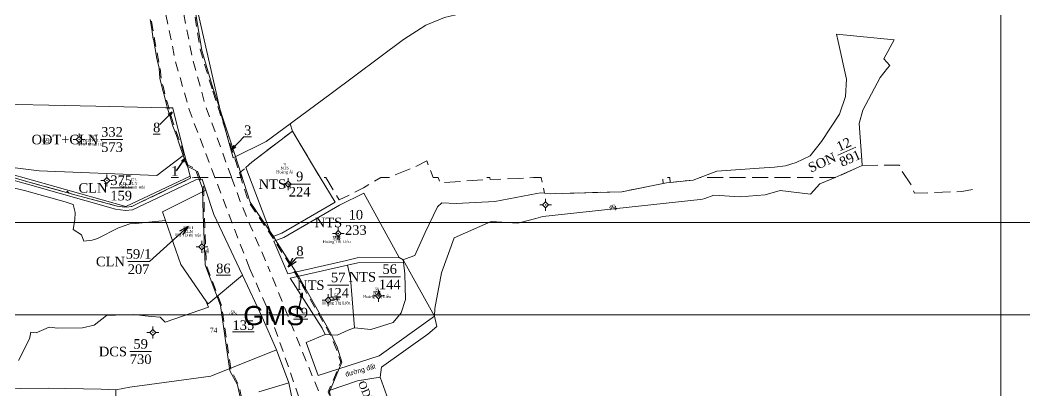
# Model space of a CAD drawing. Header units: metres. Extents: x 548334 to 554281, y 1836929 to 1842487.
# Drawn here: x 551520.8 to 551730.9, y 1839455.4 to 1839532.8 of the extents above; entities that cross this region are included whole.
import ezdxf
from ezdxf.enums import TextEntityAlignment as Align

# ---------------------------------------------------------------- set-up
doc = ezdxf.new("R2010")
doc.units = ezdxf.units.M
doc.header["$MEASUREMENT"] = 0
doc.header["$XCLIPFRAME"] = 0
doc.linetypes.add('DGN Style 2', pattern=[3.355162, 2.013097, -1.342065])
doc.linetypes.add('DGN Style 3', pattern=[4.697227, 3.355162, -1.342065])
for name, color, linetype, lineweight in [('Level 1', 7, 'Continuous', 0), ('Level 10', 7, 'Continuous', 0), ('Level 11', 7, 'Continuous', 0), ('Level 13', 7, 'Continuous', 0), ('Level 15', 7, 'Continuous', 0), ('Level 2', 7, 'Continuous', 0), ('Level 20', 7, 'Continuous', 0), ('Level 22', 7, 'Continuous', 0), ('Level 25', 7, 'Continuous', 0), ('Level 28', 7, 'Continuous', 0), ('Level 30', 7, 'Continuous', 0), ('Level 31', 7, 'Continuous', 0), ('Level 33', 7, 'Continuous', 0), ('Level 34', 7, 'Continuous', 0), ('Level 4', 7, 'Continuous', 0), ('Level 5', 7, 'Continuous', 0)]:
    doc.layers.add(name, color=color, linetype=linetype, lineweight=lineweight)
doc.styles.add('Style-Times New Roman', font='times.ttf')
doc.styles.add('Style-VHarial', font='VHarial.shx')
doc.styles.add('Style-Vnarial', font='Vnarial.shx')
doc.styles.add('Style-Vntime', font='Vntime.shx')
doc.dimstyles.get("Standard").update_dxf_attribs({"dimtxt": 0.18, "dimasz": 0.18, "dimexe": 0.18, "dimexo": 0.0625, "dimgap": 0.09, "dimtad": 0, "dimtih": 1, "dimtoh": 1, "dimdec": 4, "dimzin": 0, "dimdsep": 46, "dimtxsty": 'Standard', "dimcen": 0.09, "dimadec": 0, "dimazin": 0, "dimtfac": 1, "dimtdec": 4, "dimtofl": 0, "dimtmove": 0, "dimatfit": 3, "dimfxl": 1, "dimtolj": 1, "dimtzin": 0, "dimarcsym": 0})
picture_1 = doc.add_image_def('image4.tif', size_in_pixel=(20000, 20000))
picture_2 = doc.add_image_def('image55.tif', size_in_pixel=(20000, 20000))
picture_3 = doc.add_image_def('image59.tif', size_in_pixel=(20000, 20000))

# ---------------------------------------------------------------- blocks, each defined once
blk = doc.blocks.new('TerminatorOpen_0.5')
at = {"color": 0, "linetype": 'ByBlock', "lineweight": -2}
for q in [(-1, 0.25), (-1, 0), (-1, -0.25)]:
    blk.add_line((0, 0), q, dxfattribs=at)
blk = doc.blocks.new('CENTRD')
at = {"layer": 'Level 11', "linetype": 'Continuous', "lineweight": 0}
h = blk.add_hatch(color=1, dxfattribs=at)
edge = h.paths.add_edge_path()
edge.add_arc((0, 0), 1.5, 0, 360)
at = {"layer": 'Level 11', "color": 1, "linetype": 'Continuous', "lineweight": 0}
for p, q in [((-6.25, 0), (-12.5, 0)), ((0, 6.25), (-6.25, 0)), ((-6.25, 0), (0, -6.25)), ((0, 12.5), (0, 6.25)), ((6.25, 0), (0, 6.25)), ((0, -6.25), (6.25, 0)), ((12.5, 0), (6.25, 0)), ((0, -6.25), (0, -12.5))]:
    blk.add_line(p, q, dxfattribs=at)
blk = doc.blocks.new('N_THUA_9')
at = {"layer": 'Level 13', "color": 7, "linetype": 'Continuous', "lineweight": 0}
blk.add_line((4.609066, 0), (9.143066, 0), dxfattribs=at)
at = {"layer": 'Level 13', "color": 5, "linetype": 'Continuous', "lineweight": 0, "style": 'Style-Vntime'}
blk.add_text('332', height=2, dxfattribs=at).set_placement((6.876066, 1.6), align=Align.MIDDLE_CENTER)
at = {"layer": 'Level 2', "color": 3, "linetype": 'Continuous', "lineweight": 0, "style": 'Style-Vntime'}
blk.add_text('ODT+CLN', height=2, dxfattribs=at).set_placement((4.009066, 0), align=Align.MIDDLE_RIGHT)
at = {"layer": 'Level 4', "color": 1, "linetype": 'Continuous', "lineweight": 0, "style": 'Style-Vntime'}
blk.add_text('573', height=2, dxfattribs=at).set_placement((6.876066, -1.6), align=Align.MIDDLE_CENTER)
blk = doc.blocks.new('N_THUA_11')
at = {"layer": 'Level 13', "color": 7, "linetype": 'Continuous', "lineweight": 0}
blk.add_line((0.865417, 0), (5.415417, 0), dxfattribs=at)
at = {"layer": 'Level 13', "color": 5, "linetype": 'Continuous', "lineweight": 0, "style": 'Style-Vntime'}
blk.add_text('375', height=2, dxfattribs=at).set_placement((3.140417, 1.6), align=Align.MIDDLE_CENTER)
at = {"layer": 'Level 2', "color": 3, "linetype": 'Continuous', "lineweight": 0, "style": 'Style-Vntime'}
blk.add_text('CLN', height=2, dxfattribs=at).set_placement((0.265417, 0), align=Align.MIDDLE_RIGHT)
at = {"layer": 'Level 4', "color": 1, "linetype": 'Continuous', "lineweight": 0, "style": 'Style-Vntime'}
blk.add_text('159', height=2, dxfattribs=at).set_placement((3.140417, -1.6), align=Align.MIDDLE_CENTER)
blk = doc.blocks.new('N_THUA_12')
at = {"layer": 'Level 13', "color": 7, "linetype": 'Continuous', "lineweight": 0}
blk.add_line((0.153885, 0), (4.679885, 0), dxfattribs=at)
at = {"layer": 'Level 13', "color": 5, "linetype": 'Continuous', "lineweight": 0, "style": 'Style-Vntime'}
blk.add_text('9', height=2, dxfattribs=at).set_placement((2.416885, 1.6), align=Align.MIDDLE_CENTER)
at = {"layer": 'Level 2', "color": 3, "linetype": 'Continuous', "lineweight": 0, "style": 'Style-Vntime'}
blk.add_text('NTS', height=2, dxfattribs=at).set_placement((-0.446115, 0), align=Align.MIDDLE_RIGHT)
at = {"layer": 'Level 4', "color": 1, "linetype": 'Continuous', "lineweight": 0, "style": 'Style-Vntime'}
blk.add_text('224', height=2, dxfattribs=at).set_placement((2.416885, -1.6), align=Align.MIDDLE_CENTER)
blk = doc.blocks.new('N_THUA_13')
at = {"layer": 'Level 13', "color": 7, "linetype": 'Continuous', "lineweight": 0}
blk.add_line((0.528608, 0), (5.062608, 0), dxfattribs=at)
at = {"layer": 'Level 13', "color": 5, "linetype": 'Continuous', "lineweight": 0, "style": 'Style-Vntime'}
blk.add_text('10', height=2, dxfattribs=at).set_placement((2.795608, 1.6), align=Align.MIDDLE_CENTER)
at = {"layer": 'Level 2', "color": 3, "linetype": 'Continuous', "lineweight": 0, "style": 'Style-Vntime'}
blk.add_text('NTS', height=2, dxfattribs=at).set_placement((-0.071392, 0), align=Align.MIDDLE_RIGHT)
at = {"layer": 'Level 4', "color": 1, "linetype": 'Continuous', "lineweight": 0, "style": 'Style-Vntime'}
blk.add_text('233', height=2, dxfattribs=at).set_placement((2.795608, -1.6), align=Align.MIDDLE_CENTER)
blk = doc.blocks.new('N_THUA_14')
at = {"layer": 'Level 13', "color": 7, "linetype": 'Continuous', "lineweight": 0}
blk.add_line((0.917461, 0.411388), (4.702376, 2.108539), dxfattribs=at)
at = {"layer": 'Level 13', "color": 5, "linetype": 'Continuous', "lineweight": 0, "style": 'Style-Vntime'}
blk.add_text('12', height=2, rotation=24.151396, dxfattribs=at).set_placement((2.15528, 2.719912), align=Align.MIDDLE_CENTER)
at = {"layer": 'Level 2', "color": 3, "linetype": 'Continuous', "lineweight": 0, "style": 'Style-Vntime'}
blk.add_text('SON', height=2, rotation=24.151396, dxfattribs=at).set_placement((0.369981, 0.165899), align=Align.MIDDLE_RIGHT)
at = {"layer": 'Level 4', "color": 1, "linetype": 'Continuous', "lineweight": 0, "style": 'Style-Vntime'}
blk.add_text('891', height=2, rotation=24.151396, dxfattribs=at).set_placement((3.464557, -0.199984), align=Align.MIDDLE_CENTER)
blk = doc.blocks.new('N_THUA_15')
at = {"layer": 'Level 13', "color": 7, "linetype": 'Continuous', "lineweight": 0}
blk.add_line((0.536608, 0), (5.062608, 0), dxfattribs=at)
at = {"layer": 'Level 13', "color": 5, "linetype": 'Continuous', "lineweight": 0, "style": 'Style-Vntime'}
blk.add_text('56', height=2, dxfattribs=at).set_placement((2.799608, 1.6), align=Align.MIDDLE_CENTER)
at = {"layer": 'Level 2', "color": 3, "linetype": 'Continuous', "lineweight": 0, "style": 'Style-Vntime'}
blk.add_text('NTS', height=2, dxfattribs=at).set_placement((-0.063392, 0), align=Align.MIDDLE_RIGHT)
at = {"layer": 'Level 4', "color": 1, "linetype": 'Continuous', "lineweight": 0, "style": 'Style-Vntime'}
blk.add_text('144', height=2, dxfattribs=at).set_placement((2.799608, -1.6), align=Align.MIDDLE_CENTER)
blk = doc.blocks.new('N_THUA_16')
at = {"layer": 'Level 13', "color": 7, "linetype": 'Continuous', "lineweight": 0}
blk.add_line((0.536608, 0), (5.062608, 0), dxfattribs=at)
at = {"layer": 'Level 13', "color": 5, "linetype": 'Continuous', "lineweight": 0, "style": 'Style-Vntime'}
blk.add_text('57', height=2, dxfattribs=at).set_placement((2.799608, 1.6), align=Align.MIDDLE_CENTER)
at = {"layer": 'Level 2', "color": 3, "linetype": 'Continuous', "lineweight": 0, "style": 'Style-Vntime'}
blk.add_text('NTS', height=2, dxfattribs=at).set_placement((-0.063392, 0), align=Align.MIDDLE_RIGHT)
at = {"layer": 'Level 4', "color": 1, "linetype": 'Continuous', "lineweight": 0, "style": 'Style-Vntime'}
blk.add_text('124', height=2, dxfattribs=at).set_placement((2.799608, -1.6), align=Align.MIDDLE_CENTER)
blk = doc.blocks.new('N_THUA_17')
at = {"layer": 'Level 13', "color": 7, "linetype": 'Continuous', "lineweight": 0}
blk.add_line((0.690706, 0), (5.216706, 0), dxfattribs=at)
at = {"layer": 'Level 13', "color": 5, "linetype": 'Continuous', "lineweight": 0, "style": 'Style-Vntime'}
blk.add_text('59', height=2, dxfattribs=at).set_placement((2.953706, 1.6), align=Align.MIDDLE_CENTER)
at = {"layer": 'Level 2', "color": 3, "linetype": 'Continuous', "lineweight": 0, "style": 'Style-Vntime'}
blk.add_text('DCS', height=2, dxfattribs=at).set_placement((0.090706, 0), align=Align.MIDDLE_RIGHT)
at = {"layer": 'Level 4', "color": 1, "linetype": 'Continuous', "lineweight": 0, "style": 'Style-Vntime'}
blk.add_text('730', height=2, dxfattribs=at).set_placement((2.953706, -1.6), align=Align.MIDDLE_CENTER)
blk = doc.blocks.new('N_THUA_19')
at = {"layer": 'Level 13', "color": 7, "linetype": 'Continuous', "lineweight": 0}
blk.add_line((3.128968, 1.30756), (6.487509, 2.711056), dxfattribs=at)
at = {"layer": 'Level 13', "color": 5, "linetype": 'Continuous', "lineweight": 0, "style": 'Style-Vntime'}
blk.add_text('70', height=1.6, rotation=22.679492, dxfattribs=at).set_placement((4.314702, 3.190334), align=Align.MIDDLE_CENTER)
at = {"layer": 'Level 2', "color": 3, "linetype": 'Continuous', "lineweight": 0, "style": 'Style-Vntime'}
blk.add_text('ODT+CLN', height=1.6, rotation=22.679492, dxfattribs=at).set_placement((2.686084, 1.122484), align=Align.MIDDLE_RIGHT)
at = {"layer": 'Level 4', "color": 1, "linetype": 'Continuous', "lineweight": 0, "style": 'Style-Vntime'}
blk.add_text('255', height=1.6, rotation=22.679492, dxfattribs=at).set_placement((5.301776, 0.828283), align=Align.MIDDLE_CENTER)
blk = doc.blocks.new('N_THUA_52')
at = {"layer": 'Level 13', "color": 7, "linetype": 'Continuous', "lineweight": 0}
blk.add_line((0.528608, 0), (5.062608, 0), dxfattribs=at)
at = {"layer": 'Level 13', "color": 5, "linetype": 'Continuous', "lineweight": 0, "style": 'Style-Vntime'}
blk.add_text('59/1', height=2, dxfattribs=at).set_placement((2.795608, 1.6), align=Align.MIDDLE_CENTER)
at = {"layer": 'Level 2', "color": 3, "linetype": 'Continuous', "lineweight": 0, "style": 'Style-Vntime'}
blk.add_text('CLN', height=2, dxfattribs=at).set_placement((-0.071392, 0), align=Align.MIDDLE_RIGHT)
at = {"layer": 'Level 4', "color": 1, "linetype": 'Continuous', "lineweight": 0, "style": 'Style-Vntime'}
blk.add_text('207', height=2, dxfattribs=at).set_placement((2.795608, -1.6), align=Align.MIDDLE_CENTER)

msp = doc.modelspace()

# ---------------------------------------------------------------- linework, layer by layer
at = {"layer": 'Level 1', "color": 1, "linetype": 'DGN Style 2'}
msp.add_line((551561.070027, 1839517.990775), (551564.171596, 1839508.597432), dxfattribs=at)
at = {"layer": 'Level 1', "color": 1, "linetype": 'DGN Style 2', "flags": 128}
for points in [[(551560.7046, 1839827.5471), (551559.7354, 1839829.2966), (551558.7661, 1839831.0459), (551557.7969, 1839832.7955), (551556.9473, 1839834.3289), (551556.4492, 1839836.3393), (551553.3145, 1839841.9972), (551552.6566, 1839843.2153), (551551.82, 1839844.8614), (551551.0122, 1839846.5699), (551550.8666, 1839848.5125), (551550.1968, 1839850.1678), (551549.6339, 1839851.6741), (551549.559, 1839851.8835), (551548.9711, 1839853.6148), (551548.4525, 1839855.3682), (551547.9648, 1839857.1285), (551547.5277, 1839858.9018), (551547.4861, 1839859.0829), (551547.1408, 1839860.6902), (551546.8054, 1839862.487), (551546.5295, 1839864.2417), (551545.5048, 1839865.9646), (551545.3171, 1839867.858), (551545.1872, 1839869.7031), (551545.1537, 1839870.3609), (551545.1101, 1839871.5539), (551545.0847, 1839873.4915), (551546.5647, 1839875.2976), (551546.6207, 1839876.6578), (551546.6388, 1839876.9296), (551546.6444, 1839877.0283), (551546.7581, 1839879.025), (551546.872, 1839881.0237), (551547.017, 1839883.0187), (551547.283, 1839887.6866), (551547.5924, 1839896.1628), (551547.7063, 1839898.1621), (551547.8052, 1839899.8992), (551547.9338, 1839902.1557), (551548.16, 1839906.1282), (551547.9372, 1839908.1441), (551548.0522, 1839910.1618), (551548.1659, 1839912.1586), (551548.1946, 1839912.6608), (551548.2917, 1839913.8448), (551548.5163, 1839915.4352), (551549.0962, 1839916.9258), (551549.5148, 1839918.417), (551550.0379, 1839919.8943), (551550.3343, 1839920.6149), (551550.6627, 1839921.3434), (551551.3189, 1839922.5172), (551551.4253, 1839922.7107), (551552.3056, 1839924.1781), (551538.449, 1839923.1942), (551538.0448, 1839922.053), (551537.407, 1839919.7804), (551537.1277, 1839917.4229), (551536.7965, 1839915.0765), (551536.6516, 1839913.3122), (551536.6234, 1839912.8161), (551536.5096, 1839910.8193), (551536.3952, 1839908.8107), (551536.091, 1839906.8247), (551535.9779, 1839904.8399), (551535.8642, 1839902.8431), (551535.7504, 1839900.8464), (551535.7357, 1839900.5868), (551535.6367, 1839898.8496), (551535.5228, 1839896.8502), (551534.8654, 1839888.3939), (551534.7131, 1839885.7209), (551534.5997, 1839883.7299), (551534.5797, 1839881.7278), (551534.4656, 1839879.7252), (551534.3519, 1839877.7285), (551534.3463, 1839877.6308), (551534.3337, 1839877.3078), (551534.2583, 1839875.4783), (551532.1367, 1839873.3187), (551532.1645, 1839871.1981), (551532.217, 1839869.7668), (551532.257, 1839868.9811), (551532.4128, 1839866.7648), (551532.6358, 1839864.5158), (551532.2041, 1839862.2111), (551532.546, 1839860.0359), (551532.9573, 1839857.8324), (551533.3813, 1839855.859), (551533.4309, 1839855.6434), (551533.9677, 1839853.4657), (551534.5364, 1839851.4123), (551537.4882, 1839850.0109), (551538.2224, 1839847.8489), (551538.3092, 1839847.6062), (551538.9788, 1839845.8144), (551539.7733, 1839843.8512), (551541.5452, 1839842.271), (551542.4849, 1839840.2836), (551543.4565, 1839838.3718), (551544.221, 1839836.9562), (551544.4628, 1839836.52), (551547.3292, 1839831.3462), (551549.649, 1839830.345), (551553.7141, 1839823.0077), (551560.7346, 1839802.0441), (551559.2583, 1839799.9542), (551559.4306, 1839798.2221), (551559.554, 1839796.4271), (551559.5562, 1839796.3867), (551559.6252, 1839794.5518), (551559.6377, 1839792.7225), (551559.7183, 1839790.8803), (551559.6171, 1839789.0334), (551559.5046, 1839787.6577), (551559.4579, 1839787.1584), (551559.2721, 1839785.17), (551559.1319, 1839783.1743), (551558.9454, 1839781.1801), (551558.7611, 1839779.2081), (551559.1516, 1839772.842), (551557.4049, 1839757.1608), (551556.7085, 1839746.2273), (551555.3855, 1839735.0083), (551554.1642, 1839721.6168), (551552.9189, 1839708.4353), (551552.0936, 1839699.574), (551551.9212, 1839697.6812), (551551.7477, 1839695.6681), (551551.6003, 1839693.6518), (551551.4467, 1839691.635), (551551.3033, 1839689.6184), (551551.2315, 1839688.5495), (551551.1701, 1839687.6027), (551551.0649, 1839685.5837), (551550.9517, 1839683.5642), (551550.9037, 1839682.6458), (551550.8492, 1839681.556), (551550.9237, 1839679.5293), (551550.8406, 1839677.5019), (551550.6246, 1839667.2072), (551549.2239, 1839650.5265), (551547.7793, 1839612.9993), (551547.1855, 1839577.9239), (551546.5806, 1839573.5396), (551546.5726, 1839572.9275), (551546.8937, 1839569.4361), (551547.1269, 1839559.7047), (551548.1038, 1839537.1236), (551547.9734, 1839535.0353), (551548.2511, 1839533.0098), (551548.5613, 1839530.9657), (551548.9008, 1839528.9251), (551548.9058, 1839528.8963), (551549.269, 1839526.8916), (551549.6665, 1839524.8626), (551550.0963, 1839522.8232), (551550.2824, 1839520.7436), (551550.7634, 1839518.7458), (551551.2771, 1839516.7388), (551551.662, 1839515.3083), (551551.8191, 1839514.7403), (551552.3901, 1839512.7483), (551552.9875, 1839510.7712), (551553.7122, 1839508.8287), (551554.3692, 1839506.8592), (551555.0523, 1839504.9051), (551555.7635, 1839502.9603), (551555.9107, 1839502.5688), (551557.7557, 1839501.6627), (551559.2199, 1839497.788), (551559.321, 1839492.237), (551559.727, 1839481.8083), (551559.8012, 1839481.6122), (551562.9187, 1839473.3004), (551564.9021, 1839459.6796), (551566.4808, 1839456.7788), (551567.1612, 1839453.6051), (551572.9452, 1839450.6023), (551573.686, 1839448.642), (551574.5869, 1839446.2575), (551575.0606, 1839444.9806), (551575.6881, 1839443.2111), (551576.2576, 1839441.5159), (551578.3097, 1839440.1844), (551578.8812, 1839438.2748), (551579.3963, 1839436.4431), (551579.5256, 1839435.964), (551579.8814, 1839434.6013), (551580.3352, 1839432.753), (551580.7561, 1839430.9073), (551581.3042, 1839429.0761), (551581.6677, 1839427.1943), (551581.9978, 1839425.3178), (551582.0757, 1839424.8471), (551582.3171, 1839423.3664), (551582.961, 1839419.4186)], [(551557.27391, 1839569.247741), (551556.878288, 1839559.556616), (551555.794235, 1839559.498743), (551556.363087, 1839539.594904), (551558.535139, 1839526.47367), (551561.072166, 1839517.983971)], [(551586.661937, 1839451.407237), (551585.955037, 1839453.278137), (551585.21271, 1839455.24252), (551587.828967, 1839461.441905), (551586.829125, 1839464.467656), (551585.503981, 1839467.446847), (551578.779313, 1839479.275362), (551573.933668, 1839486.925551), (551573.846878, 1839487.155093), (551568.643402, 1839494.751259), (551565.44762, 1839504.71549), (551564.1717, 1839508.597115)]]:
    msp.add_lwpolyline(points, dxfattribs=at)
at = {"layer": 'Level 10', "color": 7, "linetype": 'Continuous', "lineweight": 0}
for p, q in [((551577.236, 1839511.1919), (551577.73, 1839509.65)), ((551555.1818, 1839504.8137), (551556.338, 1839500.2791)), ((551600.05, 1839483.3), (551600.89, 1839482.81)), ((551600.89, 1839482.81), (551600.95, 1839482.31)), ((551607.41, 1839471.03), (551607.917, 1839468.88))]:
    msp.add_line(p, q, dxfattribs=at)
at = {"layer": 'Level 10', "color": 7, "linetype": 'Continuous', "lineweight": 0, "flags": 128}
for points in [[(551594.6208, 1839578.3368), (551594.63, 1839578.29), (551600.12, 1839579.78), (551604.14, 1839564.61), (551613.25, 1839535.91), (551613.09, 1839534.2), (551609.5, 1839533.37), (551605.61, 1839531.77), (551600.92, 1839528.77), (551585.81, 1839517.52), (551577.81, 1839511.62), (551577.236, 1839511.1919)], [(551564.11, 1839569.061), (551556.54, 1839566.86), (551555.78, 1839562.46), (551556.86, 1839539.49), (551562.85, 1839513.14), (551565.35, 1839504.07), (551572.26, 1839507.48), (551577.236, 1839511.1919)], [(551600.89, 1839482.81), (551601.36, 1839482.99), (551603.33, 1839483.74), (551605.48, 1839488.49), (551608.07, 1839493.87), (551608.99, 1839494.73), (551611.93, 1839494.59), (551620.08, 1839494.96), (551628.83, 1839496.67), (551629.62, 1839496.82), (551630.46, 1839496.73), (551631.59, 1839496.61), (551646.59, 1839497.03), (551655.22, 1839498.76), (551655.96, 1839498.91), (551656.71, 1839498.98), (551661.54, 1839499.45), (551662.98, 1839500), (551666.46, 1839501.33), (551675.31, 1839501.93), (551678.5, 1839502.12), (551680.83, 1839502.44), (551683.07, 1839503.13), (551685.97, 1839504.49), (551688.35, 1839507.53), (551692.13, 1839513.19), (551693.33, 1839516.92), (551693.56, 1839520.51), (551691.81, 1839528.35), (551691.49, 1839529.89), (551703.54, 1839528.74), (551701.37, 1839524.74), (551702.62, 1839523.37), (551702.16, 1839522.79), (551700.61, 1839520.88), (551697, 1839514.03), (551696.18, 1839511.25), (551696.75, 1839503.66), (551696.84, 1839502.52), (551691.22, 1839500), (551688, 1839498.7), (551686.03, 1839496.51), (551679.67, 1839497.25), (551676.57, 1839496.35), (551671.33, 1839495.96), (551665.81, 1839496.29), (551663.95, 1839495.64), (551663.48, 1839495.47), (551662.99, 1839495.37), (551630.07, 1839491.84), (551628.6, 1839491.46), (551624.84, 1839490.46), (551619.25, 1839490.81), (551611.52, 1839487.42), (551608.93, 1839480.12), (551607.47, 1839472.64), (551607.41, 1839471.03)], [(551556.338, 1839500.2791), (551556.45, 1839499.84), (551546.14, 1839494.88), (551544.17, 1839493.97), (551542.97, 1839493.77), (551541.07, 1839494.03), (551532.54, 1839496.3), (551522.93, 1839498.96), (551519.34, 1839500), (551509.98, 1839502.71), (551501.14, 1839505.24), (551500, 1839505.89), (551499.47, 1839506.2), (551497.41, 1839507.81), (551492.5, 1839512.39), (551496.88, 1839521.76), (551509.6502, 1839518.6089), (551510.3, 1839515.46)], [(551510.3, 1839515.46), (551536.6091, 1839514.8685), (551551.22, 1839514.54), (551552.71, 1839514.51), (551552.74, 1839514.39), (551555.1818, 1839504.8137)], [(551577.73, 1839509.65), (551581.71, 1839503), (551583.53, 1839500), (551586.64, 1839494.85), (551575.49, 1839488.36), (551573.48, 1839487.6), (551568, 1839502.06), (551569.23, 1839503.2), (551577.73, 1839509.65)], [(551513.01, 1839502.82), (551524.81, 1839501.38), (551549.39, 1839500.39), (551555.1818, 1839504.8137)], [(551513.01, 1839502.82), (551513.15, 1839502.27), (551542.91, 1839493.95), (551556.338, 1839500.2791)], [(551551.1721, 1839491.0448), (551544.91, 1839490.37), (551543.76, 1839490.31), (551541.38, 1839489.46), (551536.99, 1839487.29), (551535.9, 1839486.88), (551534.1, 1839486.67), (551533.66, 1839488.05), (551531.9, 1839489.15), (551532.23, 1839491.18), (551532.35, 1839492.7), (551531.88, 1839494.37), (551530.25, 1839494.93), (551521.74, 1839497.29), (551511.28, 1839499.68)], [(551517.33, 1839500), (551522.83, 1839498.43), (551540.78, 1839493.41), (551542.83, 1839493.13), (551544.33, 1839493.26), (551546.84, 1839494.4), (551557.57, 1839499.49), (551558.87, 1839499.67), (551559.6404, 1839497.3712)], [(551551.1721, 1839491.0448), (551550.5565, 1839492.7922), (551559.6404, 1839497.3712)], [(551559.6404, 1839497.3712), (551561.34, 1839492.3), (551567.2882, 1839479.6365)], [(551600.05, 1839483.3), (551592.65, 1839496.73), (551587.56, 1839494.23), (551575.93, 1839487.46), (551573.86, 1839486.67), (551576.75, 1839479.87), (551589.07, 1839482.68), (551591.3, 1839483.21), (551600.05, 1839483.3)], [(551551.1721, 1839491.0448), (551554.4273, 1839481.8048), (551559.6441, 1839474.2488)], [(551589.28, 1839481.7), (551591.42, 1839482.211), (551600.95, 1839482.31)], [(551600.95, 1839482.31), (551601.26, 1839479.9), (551601.35, 1839474.54), (551600.49, 1839471.75), (551598.81, 1839469.74), (551594.12, 1839468.24), (551590.68, 1839468.58)], [(551584.61, 1839467.25), (551583.93, 1839468.57), (551577.23, 1839478.95), (551589.28, 1839481.7)], [(551589.28, 1839481.7), (551589.86, 1839479), (551590.68, 1839468.58)], [(551567.2882, 1839479.6365), (551571.42, 1839470.84), (551574.4, 1839463.99), (551560.68, 1839458.52), (551543.73, 1839456.21), (551540.82, 1839455.68), (551537.76, 1839455.79), (551526.71, 1839456.04), (551514.91, 1839455.85)], [(551559.6441, 1839474.2488), (551560.0412, 1839473.6737), (551560.0895, 1839473.6038), (551567.2882, 1839479.6365)], [(551520.47, 1839461.8), (551522.76, 1839466.33), (551523.07, 1839467.72), (551524.17, 1839467.6), (551526.89, 1839468.74), (551528.68, 1839468.53), (551533.87, 1839468.6), (551536.3, 1839469.19), (551538.9, 1839471.18), (551544.52, 1839471.41), (551548.22, 1839470.99), (551550.11, 1839470.83), (551551.15, 1839469.77), (551560.2, 1839472.91), (551559.6441, 1839474.2488)], [(551584.61, 1839467.25), (551580.63, 1839465.55), (551583.14, 1839458.67), (551595.88, 1839462.79), (551607.41, 1839471.03)], [(551584.61, 1839467.25), (551587.09, 1839467.1), (551589.36, 1839468.11), (551590.68, 1839468.58)], [(551570.69, 1839455.22), (551576.98, 1839457.1), (551583.27, 1839426.73)], [(551589.67, 1839435.99), (551585.41, 1839455.5), (551591.32, 1839457.56), (551596.08, 1839458.29), (551598.18, 1839452.44), (551602.68, 1839446.26), (551604.84, 1839442.2)]]:
    msp.add_lwpolyline(points, dxfattribs=at)
at = {"layer": 'Level 22', "color": 1, "linetype": 'DGN Style 2', "flags": 128}
for points in [[(551553.473414, 1839547.431065), (551553.669, 1839544.036), (551554.517, 1839536.601), (551556.844, 1839524.863), (551559.429, 1839515.342), (551565.015456, 1839500)], [(551561.51, 1839500), (551556.14, 1839514.17), (551553.31, 1839524.16), (551550.93, 1839535.8)], [(551568.78, 1839481.06), (551566.03, 1839488.09), (551561.51, 1839500)], [(551565.015456, 1839500), (551566.831, 1839495.014), (551568.899, 1839489.987), (551572.59, 1839481.51)], [(551568.78, 1839481.06), (551573.18, 1839471.12), (551579.46, 1839453.07), (551581.24, 1839447.51)], [(551585.06, 1839449.02), (551583.25, 1839455.21), (551576.64, 1839471.49), (551572.59, 1839481.51)]]:
    msp.add_lwpolyline(points, dxfattribs=at)
at = {"layer": 'Level 30', "color": 1, "linetype": 'Continuous', "flags": 128}
for points in [[(551556.6125, 1839539.619), (551558.7792, 1839526.5301), (551561.1692, 1839518.5324), (551564.4963, 1839508.4102), (551565.6854, 1839504.7927), (551568.8703, 1839494.8624), (551574.0701, 1839487.2716), (551574.1585, 1839487.0378), (551578.9937, 1839479.4041), (551585.7274, 1839467.5597), (551587.0626, 1839464.5579), (551588.0958, 1839461.4312), (551585.4819, 1839455.2374)], [(551566.9414, 1839453.4375), (551566.2439, 1839456.691), (551564.6611, 1839459.5993), (551562.6752, 1839473.2378), (551559.5672, 1839481.5241), (551559.4788, 1839481.7579), (551559.0711, 1839492.2299), (551558.9707, 1839497.7401), (551557.5568, 1839501.4819), (551555.7115, 1839502.3881), (551555.5291, 1839502.8734), (551554.8169, 1839504.8209), (551554.1326, 1839506.7784), (551553.4764, 1839508.7454), (551552.7505, 1839510.6913), (551552.1503, 1839512.6777), (551551.5785, 1839514.6725), (551551.4208, 1839515.2425), (551551.0353, 1839516.6753), (551550.5208, 1839518.6855), (551550.035, 1839520.703), (551549.8486, 1839522.7862), (551549.4215, 1839524.8128), (551549.0233, 1839526.8453), (551548.6596, 1839528.8527), (551548.6543, 1839528.8833), (551548.3144, 1839530.9264), (551548.0037, 1839532.9741)]]:
    msp.add_lwpolyline(points, dxfattribs=at)
at = {"layer": 'Level 31', "color": 3, "linetype": 'Continuous', "lineweight": 0}
for p, q in [((551600.89, 1839482.81), (551607.41, 1839471.03)), ((551574.4, 1839463.99), (551576.98, 1839457.1)), ((551540.84, 1839451.9), (551540.82, 1839455.68))]:
    msp.add_line(p, q, dxfattribs=at)
at = {"layer": 'Level 31', "color": 3, "linetype": 'Continuous', "lineweight": 0, "flags": 128}
for points in [[(551577.73, 1839509.65), (551569.23, 1839503.2), (551568, 1839502.06), (551573.48, 1839487.6), (551575.49, 1839488.36), (551586.64, 1839494.85), (551583.53, 1839500), (551581.71, 1839503), (551577.73, 1839509.65)], [(551584.61, 1839467.25), (551583.93, 1839468.57), (551577.23, 1839478.95), (551589.28, 1839481.7)], [(551596.08, 1839458.29), (551596.34, 1839460.414), (551606.035, 1839467.279), (551607.917, 1839468.88)]]:
    msp.add_lwpolyline(points, dxfattribs=at)
at = {"layer": 'Level 33', "color": 7, "linetype": 'Continuous', "lineweight": 0, "flags": 128}
for points in [[(551461.189874, 1839795.142617), (551725.816874, 1839795.142617), (551725.816874, 1839412.903617), (551461.189874, 1839412.903617), (551461.189874, 1839795.142617)], [(551490.081831, 1839471.320331), (551754.708831, 1839471.320331), (551754.708831, 1839089.081331), (551490.081831, 1839089.081331), (551490.081831, 1839471.320331)]]:
    msp.add_lwpolyline(points, close=True, dxfattribs=at)
at = {"layer": 'Level 34', "color": 2, "linetype": 'DGN Style 3', "flags": 128}
msp.add_lwpolyline([(551719.93, 1839497.48), (551719.93, 1839497.48), (551717.68, 1839497.05), (551707.74, 1839496.71), (551707.33, 1839498.06), (551704.82, 1839501.8), (551704.66, 1839502.58), (551696.84, 1839502.52), (551692.56, 1839500.54), (551691.22, 1839500), (551662.98, 1839500), (551661.54, 1839499.45), (551656.71, 1839498.98), (551656.66, 1839500), (551655.16, 1839500), (551655.22, 1839498.76), (551646.59, 1839497.03), (551631.59, 1839496.61), (551630.46, 1839496.73), (551629.74, 1839500), (551628.1, 1839500), (551624.93, 1839499.77), (551619.04, 1839499.59), (551618.99, 1839500), (551618.696452, 1839500), (551618.7, 1839500), (551618.27, 1839500), (551617.88, 1839500), (551617.57, 1839500), (551617.64, 1839499.52), (551608.61, 1839498.85), (551608.6, 1839498.92), (551608.19, 1839500), (551607.17, 1839500), (551605.81, 1839503.45), (551603.2, 1839502.12), (551598.87, 1839500.44), (551598.14, 1839500), (551596.21, 1839500), (551592.622, 1839497.83), (551587.521, 1839495.322), (551584.7, 1839500), (551583.53, 1839500), (551581.71, 1839503), (551577.73, 1839509.65), (551569.23, 1839503.2), (551568, 1839502.06), (551566.66, 1839500.99), (551567.07, 1839500), (551558.76, 1839500), (551557.21, 1839500), (551556.45, 1839499.84), (551546.14, 1839494.88), (551544.17, 1839493.97), (551542.97, 1839493.77), (551541.07, 1839494.03), (551532.54, 1839496.3), (551531.07, 1839496.71), (551530.62, 1839497.16), (551530.36, 1839496.9), (551522.93, 1839498.96), (551519.34, 1839500), (551517.33, 1839500), (551509.69, 1839502.18), (551503.97, 1839503.79), (551500.83, 1839504.71), (551500, 1839505.14), (551499.07, 1839505.62), (551491.86, 1839512.09), (551490.14, 1839513.7), (551488.91, 1839512.2), (551490.72, 1839511.18), (551495.19, 1839506.96), (551498.8, 1839503.63), (551501.91, 1839502.08), (551507.55, 1839497.6), (551503.1, 1839491.65), (551500.8, 1839489.25)], dxfattribs=at)

# ---------------------------------------------------------------- block references
at = {"layer": 'Level 1', "color": 7, "linetype": 'Continuous', "lineweight": 0, "xscale": 2, "yscale": 2, "zscale": 2, "rotation": 227.710244}
msp.add_blockref('TerminatorOpen_0.5', (551576.835133, 1839481.334916), dxfattribs=at)
at = {"layer": 'Level 11', "color": 1, "linetype": 'Continuous', "lineweight": 0, "xscale": 0.1, "yscale": 0.1, "zscale": 0.1}
for p in [(551533.15, 1839507.92), (551538.96, 1839499.38), (551576.83, 1839498.62), (551630.67, 1839494.28), (551587.33, 1839488.3), (551558.83, 1839485.49), (551595.75, 1839475.28), (551585.19, 1839474.4), (551548.56, 1839467.66)]:
    msp.add_blockref('CENTRD', p, dxfattribs=at)
at = {"layer": 'Level 2', "color": 3, "linetype": 'Continuous', "lineweight": 0}
for name, p in [('N_THUA_9', (551533.15, 1839507.92)), ('N_THUA_14', (551690.829878, 1839504.208788)), ('N_THUA_12', (551576.83, 1839498.62)), ('N_THUA_11', (551538.796518, 1839497.814238)), ('N_THUA_13', (551588.199987, 1839490.621426)), ('N_THUA_52', (551542.779699, 1839482.449909)), ('N_THUA_16', (551584.498073, 1839477.531557)), ('N_THUA_15', (551595.277247, 1839479.272171)), ('N_THUA_17', (551543.055986, 1839463.662909))]:
    msp.add_blockref(name, p, dxfattribs=at)
at = {"layer": 'Level 2', "color": 3, "linetype": 'Continuous', "lineweight": 0, "rotation": 270}
msp.add_blockref('N_THUA_19', (551595.344, 1839449.809476), dxfattribs=at)

# ---------------------------------------------------------------- texts
at = {"layer": 'Level 15', "color": 3, "linetype": 'Continuous', "lineweight": 0, "char_height": 0.6, "attachment_point": 5, "style": 'Style-Times New Roman'}
for s, insert, line_spacing_factor in [('332\\PODT+CLN\\PHồ Minh Hải', (551535.99528, 1839507.693223), 0.790495), ('9\\PNTS\\PHoàng Ái', (551576.128864, 1839501.86135), 0.790495), ('375\\PCLN\\PHồ Minh Hải', (551544.44558, 1839498.73488), 0.790495), ('12\\PSON\\P ', (551644.79245, 1839493.619759), 0.401597), ('590/1\\PCLN\\PUBND thị trấn', (551555.981383, 1839488.651812), 0.791214), ('10\\PNTS\\PHoàng Thị Liễu', (551586.972733, 1839487.301886), 0.790495), ('56\\PNTS\\PHoàng Thị Liễu', (551595.426761, 1839475.83023), 0.790495), ('57\\PNTS\\PHoàng Thị Liễu', (551586.907, 1839474.535313), 0.784505), ('59\\PDCS\\P ', (551565.311595, 1839471.496814), 0.401597)]:
    msp.add_mtext(s, dxfattribs=dict(at, insert=insert, line_spacing_factor=line_spacing_factor))
at = {"layer": 'Level 20', "color": 7, "linetype": 'Continuous', "lineweight": 0, "char_height": 1, "attachment_point": 5, "line_spacing_factor": 0.6, "style": 'Style-Times New Roman'}
for s, insert in [('69', (551526.203947, 1839507.693223)), ('69', (551542.233609, 1839498.488909)), ('74', (551576.717544, 1839498.33543)), ('74', (551644.79245, 1839493.619759)), ('74', (551586.972733, 1839487.301886)), ('74', (551559.523031, 1839484.69)), ('74', (551595.426761, 1839475.83023)), ('74', (551586.636001, 1839474.712819)), ('74', (551561.260326, 1839468.115258))]:
    msp.add_mtext(s, dxfattribs=dict(at, insert=insert))
at = {"layer": 'Level 25', "color": 7, "linetype": 'Continuous', "lineweight": 0, "style": 'Style-VHarial'}
msp.add_text('GMS', height=4, dxfattribs=at).set_placement((551567.460495, 1839469.169406))
at = {"layer": 'Level 28', "color": 250, "linetype": 'Continuous', "lineweight": 0, "style": 'Style-Vnarial'}
msp.add_text('®\xadêng ®Êt', height=1, rotation=15.994017, dxfattribs=at).set_placement((551591.936541, 1839459.757598), align=Align.MIDDLE_CENTER)
at = {"layer": 'Level 5', "color": 5, "linetype": 'Continuous', "lineweight": 0, "style": 'Style-Vntime'}
for s, p in [('%%u8%%U', (551549.366415, 1839510.436934)), ('%%u3%%U', (551568.392246, 1839509.855226)), ('%%u1%%U', (551553.145765, 1839501.377292)), ('%%u8%%U', (551579.31495, 1839484.655906)), ('%%u86%%U', (551563.301012, 1839481.011614)), ('%%u19%%U', (551579.46804, 1839471.80346)), ('%%u135%%U', (551567.480941, 1839469.169406))]:
    msp.add_text(s, height=2, dxfattribs=at).set_placement(p, align=Align.MIDDLE_CENTER)

# ---------------------------------------------------------------- pictures from other files: only their frames are drawn
at = {"layer": 'Level 1', "color": 7, "linetype": 'Continuous', "lineweight": 0}
image = msp.add_image(picture_3, insert=(550971.295944, 1839166.800817), size_in_units=(795.628, 795.628), dxfattribs=at)
image.set_boundary_path([(-0.5, -0.5), (-0.5, 19999.5), (19999.5, 19999.5), (19999.5, -0.5), (-0.5, -0.5)])
image = msp.add_image(picture_1, insert=(551227.400399, 1839164.071738), size_in_units=(634.464, 634.464), dxfattribs=at)
image.set_boundary_path([(-0.5, -0.5), (-0.5, 19999.5), (19999.5, 19999.5), (19999.5, -0.5), (-0.5, -0.5)])
image = msp.add_image(picture_2, insert=(551486.844058, 1838790.083426), size_in_units=(700.538, 700.538), dxfattribs=at)
image.set_boundary_path([(-0.5, -0.5), (-0.5, 19999.5), (19999.5, 19999.5), (19999.5, -0.5), (-0.5, -0.5)])

# ---------------------------------------------------------------- leaders
for points, override in [([(551552.62868, 1839513.643756), (551550.019613, 1839511.072446)], {"dimtxt": 1, "dimasz": 1, "dimgap": 0.5, "dimtad": 1, "dimtxsty": 'Style-Vntime', "dimldrblk": 'TerminatorOpen_0.5'}), ([(551565.05653, 1839505.804332), (551567.620077, 1839508.574959)], {"dimtxt": 1, "dimasz": 1, "dimgap": 0.5, "dimtad": 1, "dimtxsty": 'Style-VHarial', "dimldrblk": 'TerminatorOpen_0.5'}), ([(551555.953598, 1839489.789202), (551547.842307, 1839482.449909)], {"dimtxt": 2, "dimasz": 2, "dimgap": 1, "dimtad": 1, "dimtxsty": 'Style-VHarial', "dimldrblk": 'TerminatorOpen_0.5'}), ([(551576.835133, 1839481.334916), (551578.575644, 1839483.2484)], {"dimtxt": 2, "dimasz": 2, "dimgap": 1, "dimtad": 1, "dimtxsty": 'Style-VHarial', "dimldrblk": 'TerminatorOpen_0.5'}), ([(551579.774564, 1839475.89271), (551578.999568, 1839472.58136)], {"dimtxt": 1, "dimasz": 1, "dimgap": 0.5, "dimtad": 1, "dimtxsty": 'Style-Vntime', "dimldrblk": 'TerminatorOpen_0.5'})]:
    msp.add_leader(points, dimstyle='Standard', override=override, dxfattribs=at)
at = {"layer": 'Level 1', "color": 7, "linetype": 'Continuous'}
msp.add_leader([(551555.346151, 1839504.101572), (551553.447933, 1839501.378963)], dimstyle='Standard', override={"dimtxt": 1, "dimasz": 1, "dimgap": 0.5, "dimtad": 1, "dimtxsty": 'Style-VHarial', "dimldrblk": 'TerminatorOpen_0.5'}, dxfattribs=at)

doc.saveas('drawing.dxf')
